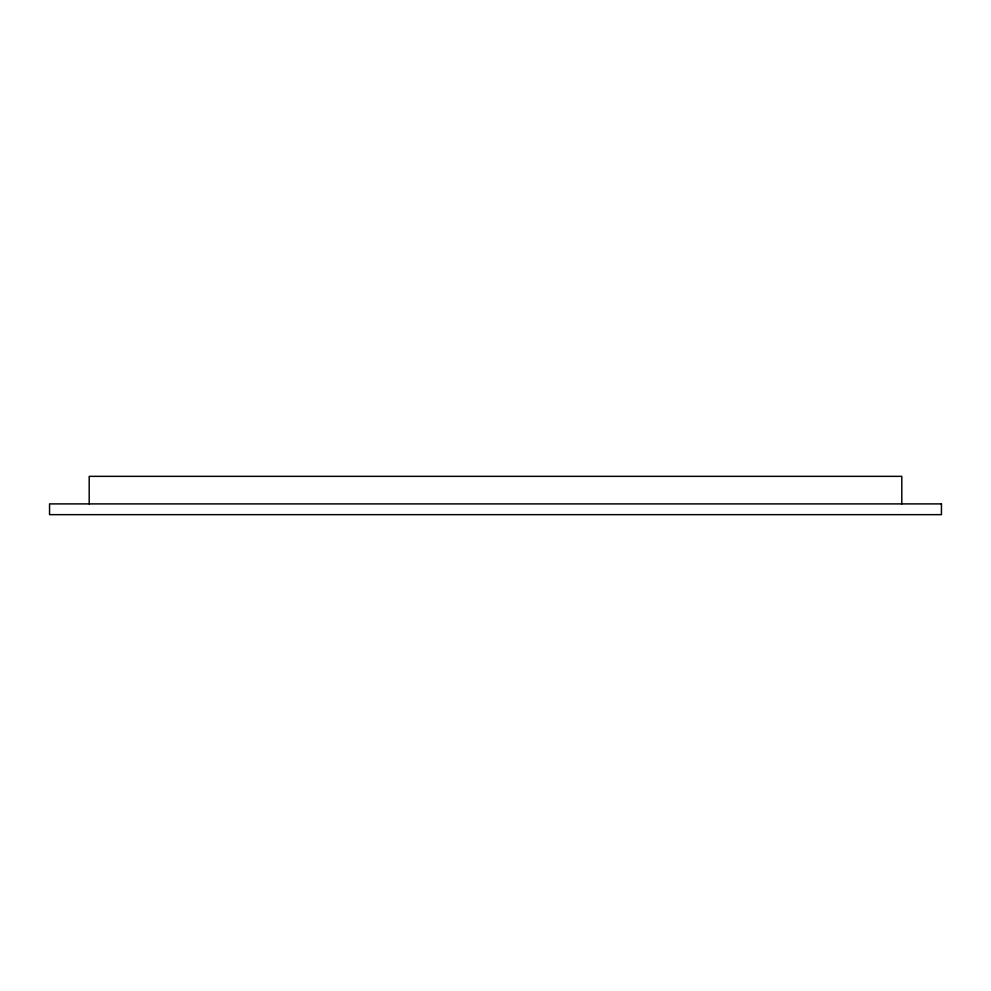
<?xml version="1.0" encoding="UTF-8"?>
<svg xmlns="http://www.w3.org/2000/svg" width="991" height="991" viewBox="0 0 991 991"><rect width="100%" height="100%" fill="white"/><g stroke="black" fill="none" stroke-linecap="round" stroke-linejoin="round"><path stroke-width="1.49" d="M901.798 503.899L901.798 476.349L89.202 476.349L89.202 503.899M941.45 503.899L49.55 503.899L49.55 514.651L941.45 514.651L941.45 503.899"/></g></svg>
